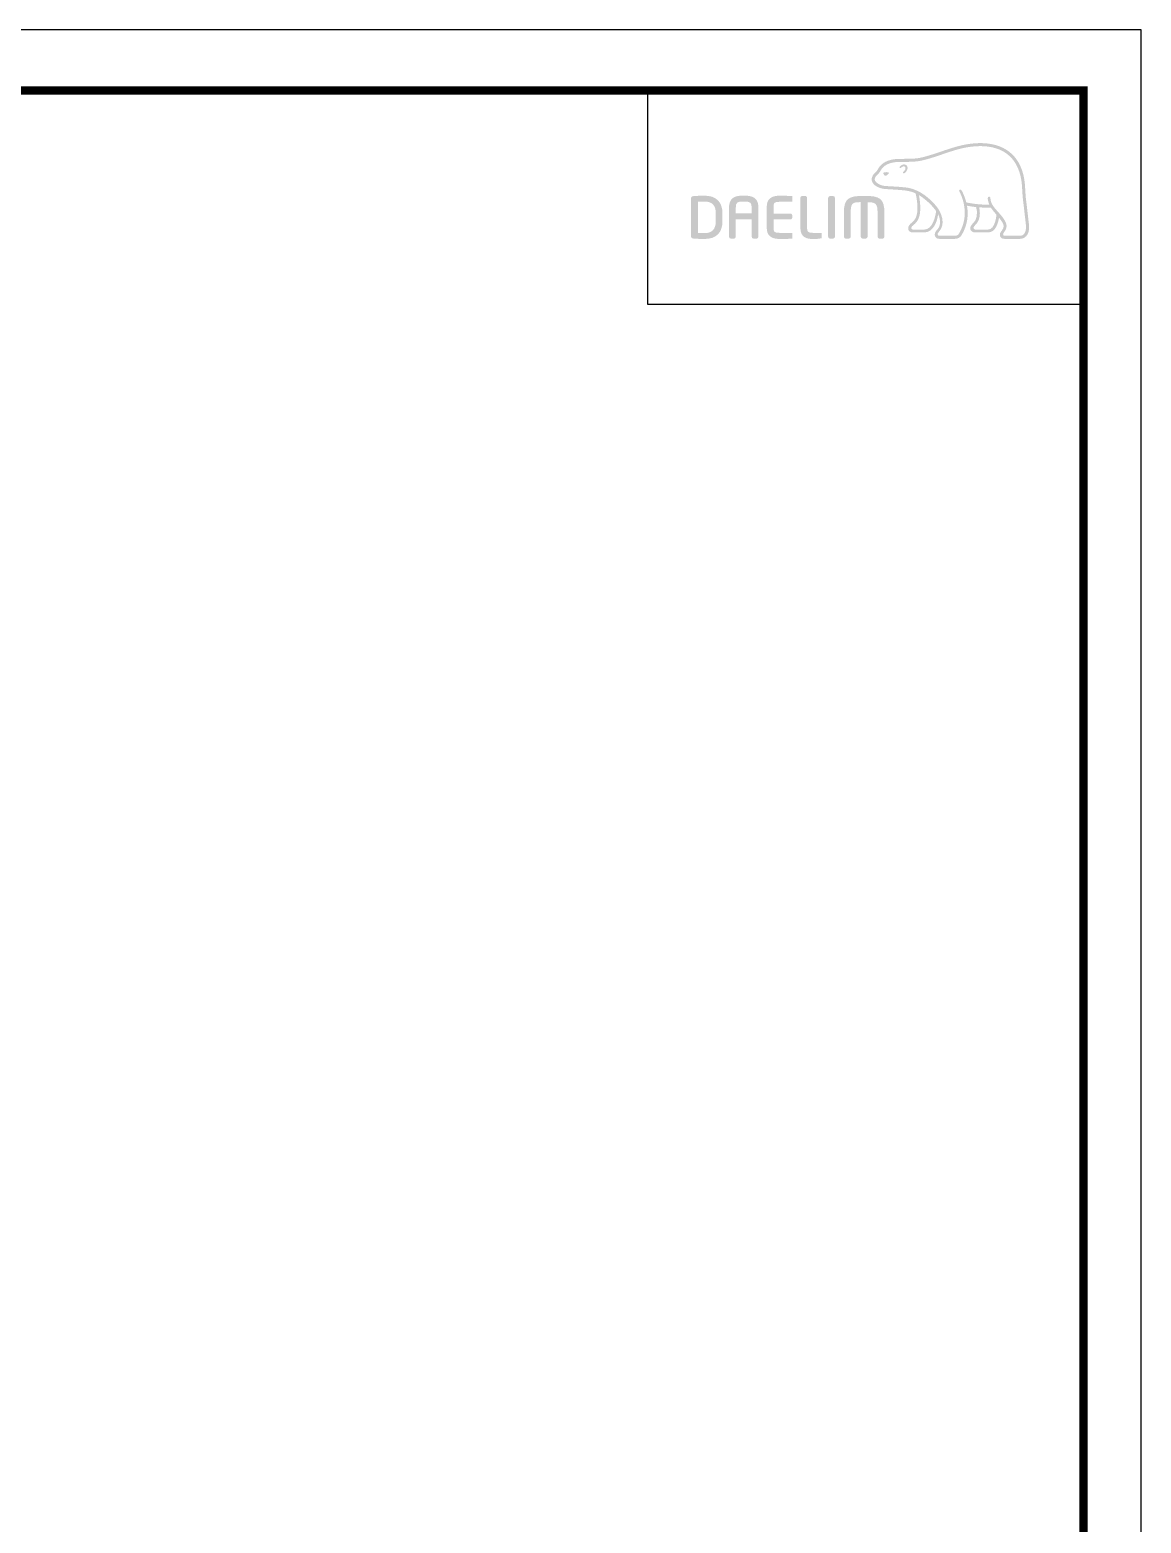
# Model space of a CAD drawing. Extents: x 1652 to 2441, y 0 to 579.
# Drawn here: x 2195 to 2441.5, y 247.6 to 578.8 of the extents above; entities that cross this region are included whole.
import ezdxf

# ---------------------------------------------------------------- set-up
doc = ezdxf.new("R2010")
doc.units = 0
doc.header["$LTSCALE"] = 10
doc.header["$MEASUREMENT"] = 0
doc.layers.get('0').update_dxf_attribs({"linetype": 'CONTINUOUS'})

msp = doc.modelspace()

# ---------------------------------------------------------------- hatches: boundary and pattern name
h = msp.add_hatch(color=5)
edge = h.paths.add_edge_path()
edge.add_spline(control_points=[(2413.3, 550.71), (2410.46, 553.89), (2406.06, 553.92), (2402.85, 553.39)], knot_values=[4, 4, 4, 4, 5, 5, 5, 5], degree=3, periodic=0)
edge.add_spline(control_points=[(2402.85, 553.39), (2400.9, 553.07), (2399.01, 552.42), (2397.19, 551.81)], knot_values=[5, 5, 5, 5, 6, 6, 6, 6], degree=3, periodic=0)
edge.add_spline(control_points=[(2397.19, 551.81), (2395.67, 551.29), (2394.09, 550.75), (2392.51, 550.4)], knot_values=[6, 6, 6, 6, 7, 7, 7, 7], degree=3, periodic=0)
edge.add_spline(control_points=[(2392.51, 550.4), (2391.42, 550.17), (2390.04, 550.17), (2388.83, 550.16)], knot_values=[7, 7, 7, 7, 8, 8, 8, 8], degree=3, periodic=0)
edge.add_spline(control_points=[(2388.83, 550.16), (2388.83, 550.16), (2387.67, 550.14), (2387.67, 550.14)], knot_values=[8.00001, 8.00001, 8.00001, 8.00001, 9, 9, 9, 9], degree=3, periodic=0)
edge.add_spline(control_points=[(2387.67, 550.14), (2385.39, 550.09), (2383.83, 549.3), (2383.05, 547.8)], knot_values=[9, 9, 9, 9, 10, 10, 10, 10], degree=3, periodic=0)
edge.add_spline(control_points=[(2383.05, 547.8), (2383.05, 547.8), (2383.01, 547.73), (2383.01, 547.73)], knot_values=[10.00001, 10.00001, 10.00001, 10.00001, 11, 11, 11, 11], degree=3, periodic=0)
edge.add_spline(control_points=[(2383.01, 547.73), (2382.88, 547.51), (2382.72, 547.32), (2382.52, 547.14)], knot_values=[11, 11, 11, 11, 12, 12, 12, 12], degree=3, periodic=0)
edge.add_spline(control_points=[(2382.52, 547.14), (2382.31, 546.93), (2382.09, 546.72), (2381.95, 546.45)], knot_values=[12, 12, 12, 12, 13, 13, 13, 13], degree=3, periodic=0)
edge.add_spline(control_points=[(2381.95, 546.45), (2381.65, 545.94), (2381.62, 545.42), (2381.87, 544.94)], knot_values=[13, 13, 13, 13, 14, 14, 14, 14], degree=3, periodic=0)
edge.add_spline(control_points=[(2381.87, 544.94), (2382.36, 544.03), (2383.74, 543.54), (2384.56, 543.48), (2384.56, 543.48), (2385.79, 543.4), (2385.79, 543.4)], knot_values=[14, 14, 14, 14, 15, 15, 15, 16, 16, 16, 16], degree=3, periodic=0)
edge.add_spline(control_points=[(2385.79, 543.4), (2387.09, 543.32), (2388.72, 543.23), (2389.68, 543.06)], knot_values=[16, 16, 16, 16, 17, 17, 17, 17], degree=3, periodic=0)
edge.add_spline(control_points=[(2389.68, 543.06), (2390.29, 542.95), (2390.88, 542.76), (2391.43, 542.51)], knot_values=[17, 17, 17, 17, 18, 18, 18, 18], degree=3, periodic=0)
edge.add_spline(control_points=[(2391.43, 542.51), (2391.46, 542.45), (2391.94, 540.67), (2391.84, 538.7)], knot_values=[18, 18, 18, 18, 19, 19, 19, 19], degree=3, periodic=0)
edge.add_spline(control_points=[(2391.84, 538.7), (2391.76, 536.91), (2390.96, 536.29), (2390.4, 535.83)], knot_values=[19, 19, 19, 19, 20, 20, 20, 20], degree=3, periodic=0)
edge.add_spline(control_points=[(2390.4, 535.83), (2390.4, 535.82), (2389.84, 535.4), (2389.81, 534.86)], knot_values=[20, 20, 20, 20, 21, 21, 21, 21], degree=3, periodic=0)
edge.add_spline(control_points=[(2389.81, 534.86), (2389.78, 534.58), (2389.86, 534.32), (2390.03, 534.14)], knot_values=[21, 21, 21, 21, 22, 22, 22, 22], degree=3, periodic=0)
edge.add_spline(control_points=[(2390.03, 534.14), (2390.22, 533.93), (2390.5, 533.84), (2390.87, 533.84), (2390.87, 533.84), (2393.34, 533.84), (2393.34, 533.84)], knot_values=[22, 22, 22, 22, 23, 23, 23, 24, 24, 24, 24], degree=3, periodic=0)
edge.add_spline(control_points=[(2393.34, 533.84), (2395.37, 533.84), (2396.23, 536.2), (2396.45, 537.86)], knot_values=[24, 24, 24, 24, 25, 25, 25, 25], degree=3, periodic=0)
edge.add_spline(control_points=[(2396.45, 537.86), (2397.05, 536.67), (2397.03, 535.33), (2396.27, 534.49)], knot_values=[25, 25, 25, 25, 26, 26, 26, 26], degree=3, periodic=0)
edge.add_spline(control_points=[(2396.27, 534.49), (2396.27, 534.49), (2395.61, 533.87), (2395.68, 533.29)], knot_values=[26.00001, 26.00001, 26.00001, 26.00001, 27, 27, 27, 27], degree=3, periodic=0)
edge.add_spline(control_points=[(2395.68, 533.29), (2395.75, 532.67), (2396.26, 532.42), (2396.68, 532.42), (2396.68, 532.42), (2400.2, 532.42), (2400.2, 532.42)], knot_values=[27, 27, 27, 27, 28, 28, 28, 29, 29, 29, 29], degree=3, periodic=0)
edge.add_spline(control_points=[(2400.2, 532.42), (2400.83, 532.42), (2401.32, 532.71), (2401.65, 533.24)], knot_values=[29, 29, 29, 29, 30, 30, 30, 30], degree=3, periodic=0)
edge.add_spline(control_points=[(2401.65, 533.24), (2403.09, 535.62), (2403.16, 537.95), (2402.85, 539.77)], knot_values=[30, 30, 30, 30, 31, 31, 31, 31], degree=3, periodic=0)
edge.add_spline(control_points=[(2402.85, 539.77), (2403.28, 539.69), (2404, 539.55), (2404.87, 539.46)], knot_values=[31, 31, 31, 31, 32, 32, 32, 32], degree=3, periodic=0)
edge.add_spline(control_points=[(2404.87, 539.46), (2404.93, 539.21), (2405.03, 538.66), (2405.03, 538.66)], knot_values=[32, 32, 32, 32, 33, 33, 33, 33], degree=3, periodic=0)
edge.add_spline(control_points=[(2405.03, 538.66), (2405.05, 538.44), (2405.05, 538.26), (2405.05, 538.08)], knot_values=[33, 33, 33, 33, 34, 34, 34, 34], degree=3, periodic=0)
edge.add_spline(control_points=[(2405.05, 538.08), (2405.05, 536.71), (2404.44, 536.12), (2404.1, 535.79)], knot_values=[34, 34, 34, 34, 35, 35, 35, 35], degree=3, periodic=0)
edge.add_spline(control_points=[(2404.1, 535.79), (2404.09, 535.78), (2403.63, 535.31), (2403.57, 534.92)], knot_values=[35, 35, 35, 35, 36, 36, 36, 36], degree=3, periodic=0)
edge.add_spline(control_points=[(2403.57, 534.92), (2403.57, 534.92), (2403.48, 534.51), (2403.83, 534.15)], knot_values=[36.00001, 36.00001, 36.00001, 36.00001, 37, 37, 37, 37], degree=3, periodic=0)
edge.add_spline(control_points=[(2403.83, 534.15), (2404.03, 533.94), (2404.34, 533.84), (2404.76, 533.84), (2404.76, 533.84), (2407.49, 533.84), (2407.49, 533.84)], knot_values=[37, 37, 37, 37, 38, 38, 38, 39, 39, 39, 39], degree=3, periodic=0)
edge.add_spline(control_points=[(2407.49, 533.84), (2409.24, 533.84), (2409.78, 536), (2409.95, 537.11)], knot_values=[39, 39, 39, 39, 40, 40, 40, 40], degree=3, periodic=0)
edge.add_spline(control_points=[(2409.95, 537.11), (2410.27, 536.71), (2410.62, 536.24), (2410.83, 535.79)], knot_values=[40, 40, 40, 40, 41, 41, 41, 41], degree=3, periodic=0)
edge.add_spline(control_points=[(2410.83, 535.79), (2410.98, 535.48), (2411, 535.14), (2410.89, 534.81)], knot_values=[41, 41, 41, 41, 42, 42, 42, 42], degree=3, periodic=0)
edge.add_spline(control_points=[(2410.89, 534.81), (2410.71, 534.23), (2409.98, 533.82), (2410.13, 533.12)], knot_values=[42, 42, 42, 42, 43, 43, 43, 43], degree=3, periodic=0)
edge.add_spline(control_points=[(2410.13, 533.12), (2410.26, 532.58), (2410.71, 532.42), (2411.17, 532.42), (2411.17, 532.42), (2414.68, 532.42), (2414.68, 532.42)], knot_values=[43, 43, 43, 43, 44, 44, 44, 45, 45, 45, 45], degree=3, periodic=0)
edge.add_spline(control_points=[(2414.68, 532.42), (2414.71, 532.42), (2415.42, 532.41), (2415.98, 533.01)], knot_values=[45, 45, 45, 45, 46, 46, 46, 46], degree=3, periodic=0)
edge.add_spline(control_points=[(2415.98, 533.01), (2416.51, 533.58), (2416.71, 534.43), (2416.59, 535.6)], knot_values=[46, 46, 46, 46, 47, 47, 47, 47], degree=3, periodic=0)
edge.add_spline(control_points=[(2416.59, 535.6), (2416.59, 535.6), (2416.06, 540.2), (2416.06, 540.2)], knot_values=[0, 0, 0, 0, 1, 1, 1, 1], degree=3, periodic=0)
edge.add_spline(control_points=[(2416.06, 540.2), (2415.86, 541.53), (2415.83, 542.25), (2415.8, 542.96), (2415.8, 542.96), (2415.67, 544.77), (2415.67, 544.77)], knot_values=[1, 1, 1, 1, 2, 2, 2, 3, 3, 3, 3], degree=3, periodic=0)
edge.add_spline(control_points=[(2415.67, 544.77), (2415.4, 547.25), (2414.6, 549.25), (2413.3, 550.71)], knot_values=[3, 3, 3, 3, 4, 4, 4, 4], degree=3, periodic=0)
edge = h.paths.add_edge_path(flags=16)
edge.add_spline(control_points=[(2392.66, 549.75), (2394.28, 550.1), (2395.87, 550.64), (2397.41, 551.17)], knot_values=[31, 31, 31, 31, 32, 32, 32, 32], degree=3, periodic=0)
edge.add_spline(control_points=[(2397.41, 551.17), (2399.2, 551.78), (2401.06, 552.42), (2402.96, 552.73)], knot_values=[32, 32, 32, 32, 33, 33, 33, 33], degree=3, periodic=0)
edge.add_spline(control_points=[(2402.96, 552.73), (2406, 553.23), (2410.17, 553.21), (2412.78, 550.27)], knot_values=[33, 33, 33, 33, 34, 34, 34, 34], degree=3, periodic=0)
edge.add_spline(control_points=[(2412.78, 550.27), (2413.99, 548.91), (2414.74, 547.03), (2415, 544.7), (2415, 544.7), (2415.12, 542.93), (2415.12, 542.93)], knot_values=[34, 34, 34, 34, 35, 35, 35, 36, 36, 36, 36], degree=3, periodic=0)
edge.add_spline(control_points=[(2415.12, 542.93), (2415.16, 542.21), (2415.2, 541.47), (2415.39, 540.11), (2415.39, 540.11), (2415.91, 535.53), (2415.91, 535.53)], knot_values=[36, 36, 36, 36, 37, 37, 37, 38, 38, 38, 38], degree=3, periodic=0)
edge.add_spline(control_points=[(2415.91, 535.53), (2416, 534.58), (2415.86, 533.9), (2415.49, 533.48)], knot_values=[38, 38, 38, 38, 39, 39, 39, 39], degree=3, periodic=0)
edge.add_spline(control_points=[(2415.49, 533.48), (2415.15, 533.1), (2414.71, 533.09), (2414.68, 533.09), (2414.68, 533.09), (2411.23, 533.09), (2411.23, 533.09)], knot_values=[0, 0, 0, 0, 1, 1, 1, 2, 2, 2, 2], degree=3, periodic=0)
edge.add_spline(control_points=[(2411.23, 533.09), (2411.02, 533.09), (2410.86, 533.18), (2410.86, 533.43)], knot_values=[2, 2, 2, 2, 3, 3, 3, 3], degree=3, periodic=0)
edge.add_spline(control_points=[(2410.86, 533.43), (2410.86, 533.79), (2411.32, 534.09), (2411.49, 534.55)], knot_values=[3, 3, 3, 3, 4, 4, 4, 4], degree=3, periodic=0)
edge.add_spline(control_points=[(2411.49, 534.55), (2411.69, 535.05), (2411.66, 535.59), (2411.44, 536.08)], knot_values=[4, 4, 4, 4, 5, 5, 5, 5], degree=3, periodic=0)
edge.add_spline(control_points=[(2411.44, 536.08), (2411.03, 536.94), (2410.42, 537.63), (2409.83, 538.29)], knot_values=[5, 5, 5, 5, 6, 6, 6, 6], degree=3, periodic=0)
edge.add_spline(control_points=[(2409.83, 538.29), (2408.99, 539.23), (2408.09, 540.13), (2408.04, 541.43)], knot_values=[6, 6, 6, 6, 7, 7, 7, 7], degree=3, periodic=0)
edge.add_spline(control_points=[(2408.04, 541.43), (2408.02, 541.61), (2407.94, 541.79), (2407.75, 541.79)], knot_values=[7, 7, 7, 7, 8, 8, 8, 8], degree=3, periodic=0)
edge.add_spline(control_points=[(2407.75, 541.79), (2407.57, 541.78), (2407.44, 541.61), (2407.45, 541.37)], knot_values=[8, 8, 8, 8, 9, 9, 9, 9], degree=3, periodic=0)
edge.add_spline(control_points=[(2407.45, 541.37), (2407.49, 540.88), (2407.62, 540.43), (2407.79, 540.02)], knot_values=[9, 9, 9, 9, 10, 10, 10, 10], degree=3, periodic=0)
edge.add_spline(control_points=[(2407.79, 540.02), (2405.52, 539.92), (2403.24, 540.38), (2402.69, 540.49)], knot_values=[10, 10, 10, 10, 11, 11, 11, 11], degree=3, periodic=0)
edge.add_spline(control_points=[(2402.69, 540.49), (2402.29, 542.12), (2401.63, 543.17), (2401.63, 543.19)], knot_values=[11, 11, 11, 11, 12, 12, 12, 12], degree=3, periodic=0)
edge.add_spline(control_points=[(2401.63, 543.19), (2401.52, 543.36), (2401.35, 543.41), (2401.22, 543.33)], knot_values=[12, 12, 12, 12, 13, 13, 13, 13], degree=3, periodic=0)
edge.add_spline(control_points=[(2401.22, 543.33), (2401.09, 543.25), (2401.06, 543.06), (2401.16, 542.9)], knot_values=[13, 13, 13, 13, 14, 14, 14, 14], degree=3, periodic=0)
edge.add_spline(control_points=[(2401.16, 542.9), (2401.19, 542.85), (2403.89, 538.26), (2401.07, 533.58)], knot_values=[14, 14, 14, 14, 15, 15, 15, 15], degree=3, periodic=0)
edge.add_spline(control_points=[(2401.07, 533.58), (2400.87, 533.25), (2400.59, 533.09), (2400.2, 533.09), (2400.2, 533.09), (2396.69, 533.09), (2396.69, 533.09)], knot_values=[15, 15, 15, 15, 16, 16, 16, 17, 17, 17, 17], degree=3, periodic=0)
edge.add_spline(control_points=[(2396.69, 533.09), (2396.55, 533.09), (2396.33, 533.2), (2396.33, 533.43)], knot_values=[17, 17, 17, 17, 18, 18, 18, 18], degree=3, periodic=0)
edge.add_spline(control_points=[(2396.33, 533.43), (2396.33, 533.68), (2396.67, 534.04), (2396.67, 534.04)], knot_values=[18, 18, 18, 18, 19, 19, 19, 19], degree=3, periodic=0)
edge.add_spline(control_points=[(2396.67, 534.04), (2398.08, 535.62), (2397.37, 538.07), (2396.01, 539.7)], knot_values=[19, 19, 19, 19, 20, 20, 20, 20], degree=3, periodic=0)
edge.add_spline(control_points=[(2396.01, 539.7), (2394.69, 541.27), (2392.54, 543.24), (2389.8, 543.73)], knot_values=[20, 20, 20, 20, 21, 21, 21, 21], degree=3, periodic=0)
edge.add_spline(control_points=[(2389.8, 543.73), (2388.8, 543.9), (2387.15, 544), (2385.82, 544.07), (2385.82, 544.07), (2384.61, 544.14), (2384.61, 544.14)], knot_values=[21, 21, 21, 21, 22, 22, 22, 23, 23, 23, 23], degree=3, periodic=0)
edge.add_spline(control_points=[(2384.61, 544.14), (2383.94, 544.2), (2382.83, 544.61), (2382.47, 545.26)], knot_values=[23, 23, 23, 23, 24, 24, 24, 24], degree=3, periodic=0)
edge.add_spline(control_points=[(2382.47, 545.26), (2382.33, 545.53), (2382.34, 545.81), (2382.54, 546.11)], knot_values=[24, 24, 24, 24, 25, 25, 25, 25], degree=3, periodic=0)
edge.add_spline(control_points=[(2382.54, 546.11), (2382.65, 546.31), (2382.83, 546.49), (2383, 546.66)], knot_values=[25, 25, 25, 25, 26, 26, 26, 26], degree=3, periodic=0)
edge.add_spline(control_points=[(2383, 546.66), (2383.21, 546.88), (2383.43, 547.1), (2383.6, 547.4)], knot_values=[26, 26, 26, 26, 27, 27, 27, 27], degree=3, periodic=0)
edge.add_spline(control_points=[(2383.6, 547.4), (2383.6, 547.4), (2383.65, 547.49), (2383.65, 547.49)], knot_values=[27.00001, 27.00001, 27.00001, 27.00001, 28, 28, 28, 28], degree=3, periodic=0)
edge.add_spline(control_points=[(2383.65, 547.49), (2384.32, 548.76), (2385.66, 549.42), (2387.69, 549.47)], knot_values=[28, 28, 28, 28, 29, 29, 29, 29], degree=3, periodic=0)
edge.add_spline(control_points=[(2387.69, 549.47), (2387.69, 549.47), (2388.83, 549.48), (2388.83, 549.48)], knot_values=[29.00001, 29.00001, 29.00001, 29.00001, 30, 30, 30, 30], degree=3, periodic=0)
edge.add_spline(control_points=[(2388.83, 549.48), (2390.07, 549.49), (2391.49, 549.5), (2392.66, 549.75)], knot_values=[30, 30, 30, 30, 31, 31, 31, 31], degree=3, periodic=0)
edge = h.paths.add_edge_path(flags=0)
edge.add_spline(control_points=[(2389.32, 548.8), (2389.55, 548.62), (2389.7, 548.36), (2389.66, 548.05)], knot_values=[8, 8, 8, 8, 9, 9, 9, 9], degree=3, periodic=0)
edge.add_spline(control_points=[(2389.66, 548.05), (2389.62, 547.6), (2389.23, 547.11), (2388.93, 546.96)], knot_values=[7, 7, 7, 7, 8, 8, 8, 8], degree=3, periodic=0)
edge.add_spline(control_points=[(2388.93, 546.96), (2388.83, 546.92), (2388.7, 546.95), (2388.66, 547.05)], knot_values=[6, 6, 6, 6, 7, 7, 7, 7], degree=3, periodic=0)
edge.add_spline(control_points=[(2388.66, 547.05), (2388.6, 547.15), (2388.67, 547.27), (2388.77, 547.33)], knot_values=[5, 5, 5, 5, 6, 6, 6, 6], degree=3, periodic=0)
edge.add_spline(control_points=[(2388.77, 547.33), (2388.93, 547.43), (2389.18, 547.76), (2389.21, 548.04)], knot_values=[4, 4, 4, 4, 5, 5, 5, 5], degree=3, periodic=0)
edge.add_spline(control_points=[(2389.21, 548.04), (2389.23, 548.21), (2389.18, 548.35), (2389.04, 548.44)], knot_values=[3, 3, 3, 3, 4, 4, 4, 4], degree=3, periodic=0)
edge.add_spline(control_points=[(2389.04, 548.44), (2388.68, 548.7), (2388.26, 548.2), (2388.21, 548.16)], knot_values=[2, 2, 2, 2, 3, 3, 3, 3], degree=3, periodic=0)
edge.add_spline(control_points=[(2388.21, 548.16), (2388.14, 548.07), (2388, 548.05), (2387.93, 548.12)], knot_values=[1, 1, 1, 1, 2, 2, 2, 2], degree=3, periodic=0)
edge.add_spline(control_points=[(2387.93, 548.12), (2387.84, 548.2), (2387.85, 548.33), (2387.93, 548.42)], knot_values=[0, 0, 0, 0, 1, 1, 1, 1], degree=3, periodic=0)
edge.add_spline(control_points=[(2387.93, 548.42), (2388.15, 548.67), (2388.77, 549.18), (2389.32, 548.8)], knot_values=[9, 9, 9, 9, 10, 10, 10, 10], degree=3, periodic=0)
edge = h.paths.add_edge_path(flags=16)
edge.add_spline(control_points=[(2392.47, 538.67), (2392.54, 540.09), (2392.33, 541.4), (2392.18, 542.12), (2392.18, 542.12), (2394.38, 540.85), (2396, 538.59)], knot_values=[5, 5, 5, 5, 6, 6, 6, 7, 7, 7, 7], degree=3, periodic=0)
edge.add_spline(control_points=[(2396, 538.59), (2395.87, 537.63), (2395.34, 534.47), (2393.34, 534.47), (2393.34, 534.47), (2390.87, 534.47), (2390.87, 534.47)], knot_values=[0, 0, 0, 0, 1, 1, 1, 2, 2, 2, 2], degree=3, periodic=0)
edge.add_spline(control_points=[(2390.87, 534.47), (2390.68, 534.47), (2390.47, 534.62), (2390.47, 534.86)], knot_values=[2, 2, 2, 2, 3, 3, 3, 3], degree=3, periodic=0)
edge.add_spline(control_points=[(2390.47, 534.86), (2390.47, 535.09), (2390.78, 535.33), (2390.81, 535.34)], knot_values=[3, 3, 3, 3, 4, 4, 4, 4], degree=3, periodic=0)
edge.add_spline(control_points=[(2390.81, 535.34), (2391.43, 535.84), (2392.37, 536.6), (2392.47, 538.67)], knot_values=[4, 4, 4, 4, 5, 5, 5, 5], degree=3, periodic=0)
edge = h.paths.add_edge_path(flags=0)
edge.add_spline(control_points=[(2385.53, 547.1), (2385.53, 547.1), (2385.61, 547.07), (2385.49, 546.93)], knot_values=[1.00001, 1.00001, 1.00001, 1.00001, 2, 2, 2, 2], degree=3, periodic=0)
edge.add_spline(control_points=[(2385.49, 546.93), (2385.19, 546.51), (2384.89, 546.42), (2384.89, 546.42)], knot_values=[2, 2, 2, 2, 2.99999, 2.99999, 2.99999, 2.99999], degree=3, periodic=0)
edge.add_spline(control_points=[(2384.89, 546.42), (2384.89, 546.42), (2384.67, 546.34), (2384.54, 546.49)], knot_values=[3.00001, 3.00001, 3.00001, 3.00001, 4, 4, 4, 4], degree=3, periodic=0)
edge.add_spline(control_points=[(2384.54, 546.49), (2384.29, 546.79), (2384.27, 546.96), (2384.27, 546.96), (2384.27, 546.96), (2384.25, 547.09), (2384.38, 547.11)], knot_values=[4, 4, 4, 4, 5, 5, 5, 6, 6, 6, 6], degree=3, periodic=0)
edge.add_spline(control_points=[(2385.53, 547.1), (2384.89, 547.35), (2384.38, 547.11), (2384.38, 547.11)], knot_values=[0.00001, 0.00001, 0.00001, 0.00001, 1, 1, 1, 1], degree=3, periodic=0)
edge = h.paths.add_edge_path(flags=16)
edge.add_spline(control_points=[(2405.55, 539.41), (2406.33, 539.35), (2407.29, 539.31), (2408.13, 539.36)], knot_values=[6, 6, 6, 6, 7, 7, 7, 7], degree=3, periodic=0)
edge.add_spline(control_points=[(2408.13, 539.36), (2408.44, 538.87), (2408.97, 538.24), (2409.38, 537.77)], knot_values=[7, 7, 7, 7, 8, 8, 8, 8], degree=3, periodic=0)
edge.add_spline(control_points=[(2409.38, 537.77), (2409.37, 537.73), (2409.16, 534.47), (2407.49, 534.47)], knot_values=[9, 9, 9, 9, 10, 10, 10, 10], degree=3, periodic=0)
edge.add_spline(control_points=[(2407.49, 534.47), (2407.49, 534.47), (2404.68, 534.47), (2404.68, 534.47)], knot_values=[0, 0, 0, 0, 1, 1, 1, 1], degree=3, periodic=0)
edge.add_spline(control_points=[(2404.68, 534.47), (2404.46, 534.47), (2404.29, 534.64), (2404.29, 534.86)], knot_values=[1, 1, 1, 1, 2, 2, 2, 2], degree=3, periodic=0)
edge.add_spline(control_points=[(2404.29, 534.86), (2404.29, 535.07), (2404.53, 535.32), (2404.54, 535.33)], knot_values=[2, 2, 2, 2, 3, 3, 3, 3], degree=3, periodic=0)
edge.add_spline(control_points=[(2404.54, 535.33), (2405.12, 535.89), (2405.7, 536.65), (2405.7, 538.07)], knot_values=[3, 3, 3, 3, 4, 4, 4, 4], degree=3, periodic=0)
edge.add_spline(control_points=[(2405.7, 538.07), (2405.7, 538.27), (2405.69, 538.49), (2405.66, 538.72)], knot_values=[4, 4, 4, 4, 5, 5, 5, 5], degree=3, periodic=0)
edge.add_spline(control_points=[(2405.66, 538.72), (2405.66, 538.72), (2405.59, 539.13), (2405.55, 539.41)], knot_values=[5.00001, 5.00001, 5.00001, 5.00001, 6, 6, 6, 6], degree=3, periodic=0)
h = msp.add_hatch(color=5)
edge = h.paths.add_edge_path()
edge.add_spline(control_points=[(2348.61, 538.02), (2348.61, 540.61), (2347.23, 541.99), (2344.61, 541.99)], knot_values=[7, 7, 7, 7, 8, 8, 8, 8], degree=3, periodic=0)
edge.add_spline(control_points=[(2344.61, 541.99), (2343.66, 541.99), (2342.44, 541.93), (2342.05, 541.87)], knot_values=[0, 0, 0, 0, 1, 1, 1, 1], degree=3, periodic=0)
edge.add_spline(control_points=[(2342.05, 541.87), (2341.8, 541.82), (2341.64, 541.64), (2341.64, 541.39), (2341.64, 541.39), (2341.64, 532.99), (2341.64, 532.99)], knot_values=[1, 1, 1, 1, 2, 2, 2, 3, 3, 3, 3], degree=3, periodic=0)
edge.add_spline(control_points=[(2341.64, 532.99), (2341.64, 532.73), (2341.8, 532.56), (2342.06, 532.5)], knot_values=[3, 3, 3, 3, 4, 4, 4, 4], degree=3, periodic=0)
edge.add_spline(control_points=[(2342.06, 532.5), (2342.44, 532.45), (2343.65, 532.39), (2344.61, 532.39)], knot_values=[4, 4, 4, 4, 5, 5, 5, 5], degree=3, periodic=0)
edge.add_spline(control_points=[(2344.61, 532.39), (2347.23, 532.39), (2348.61, 533.76), (2348.61, 536.36), (2348.61, 536.36), (2348.61, 538.02), (2348.61, 538.02)], knot_values=[5, 5, 5, 5, 6, 6, 6, 7, 7, 7, 7], degree=3, periodic=0)
edge = h.paths.add_edge_path(flags=16)
edge.add_spline(control_points=[(2344.61, 540.69), (2346.35, 540.69), (2347.13, 539.86), (2347.13, 538.02), (2347.13, 538.02), (2347.13, 537.61), (2347.13, 537.19)], knot_values=[4, 4, 4, 4, 5, 5, 5, 5.5, 5.5, 5.5, 5.5], degree=3, periodic=0)
edge.add_spline(control_points=[(2347.13, 537.19), (2347.13, 536.78), (2347.13, 536.36), (2347.13, 536.36)], knot_values=[5.5, 5.5, 5.5, 5.5, 6, 6, 6, 6], degree=3, periodic=0)
edge.add_spline(control_points=[(2347.13, 536.36), (2347.13, 534.56), (2346.3, 533.68), (2344.61, 533.68)], knot_values=[0, 0, 0, 0, 1, 1, 1, 1], degree=3, periodic=0)
edge.add_spline(control_points=[(2344.61, 533.68), (2344.61, 533.68), (2343.45, 533.7), (2343.15, 533.71), (2343.15, 533.71), (2343.15, 540.62), (2343.15, 540.62)], knot_values=[1.00001, 1.00001, 1.00001, 1.00001, 2, 2, 2, 3, 3, 3, 3], degree=3, periodic=0)
edge.add_spline(control_points=[(2343.15, 540.62), (2343.76, 540.69), (2344.61, 540.69), (2344.61, 540.69)], knot_values=[3, 3, 3, 3, 4, 4, 4, 4], degree=3, periodic=0)
h = msp.add_hatch(color=5)
edge = h.paths.add_edge_path()
edge.add_spline(control_points=[(2356.59, 539.28), (2356.59, 541.16), (2355.69, 541.99), (2353.68, 541.99)], knot_values=[13, 13, 13, 13, 14, 14, 14, 14], degree=3, periodic=0)
edge.add_spline(control_points=[(2353.68, 541.99), (2353.68, 541.99), (2352.95, 541.99), (2352.95, 541.99)], knot_values=[0.00001, 0.00001, 0.00001, 0.00001, 1, 1, 1, 1], degree=3, periodic=0)
edge.add_spline(control_points=[(2352.95, 541.99), (2350.94, 541.99), (2350.06, 541.16), (2350.06, 539.28), (2350.06, 539.28), (2350.06, 532.88), (2350.06, 532.88)], knot_values=[1, 1, 1, 1, 2, 2, 2, 3, 3, 3, 3], degree=3, periodic=0)
edge.add_spline(control_points=[(2350.06, 532.88), (2350.06, 532.66), (2350.23, 532.47), (2350.46, 532.47)], knot_values=[3, 3, 3, 3, 4, 4, 4, 4], degree=3, periodic=0)
edge.add_spline(control_points=[(2350.46, 532.47), (2350.46, 532.47), (2351.16, 532.47), (2351.16, 532.47)], knot_values=[4.00001, 4.00001, 4.00001, 4.00001, 5, 5, 5, 5], degree=3, periodic=0)
edge.add_spline(control_points=[(2351.16, 532.47), (2351.39, 532.47), (2351.56, 532.69), (2351.56, 532.88), (2351.56, 532.88), (2351.56, 533.8), (2351.56, 534.74)], knot_values=[5, 5, 5, 5, 6, 6, 6, 6.5, 6.5, 6.5, 6.5], degree=3, periodic=0)
edge.add_spline(control_points=[(2351.56, 534.74), (2351.56, 535.68), (2351.56, 536.64), (2351.56, 536.72), (2351.56, 536.72), (2355.09, 536.72), (2355.09, 536.72)], knot_values=[6.5, 6.5, 6.5, 6.5, 7, 7, 7, 8, 8, 8, 8], degree=3, periodic=0)
edge.add_spline(control_points=[(2355.09, 536.72), (2355.09, 536.57), (2355.09, 532.88), (2355.09, 532.88)], knot_values=[8, 8, 8, 8, 9, 9, 9, 9], degree=3, periodic=0)
edge.add_spline(control_points=[(2355.09, 532.88), (2355.09, 532.65), (2355.27, 532.47), (2355.48, 532.47)], knot_values=[9, 9, 9, 9, 10, 10, 10, 10], degree=3, periodic=0)
edge.add_spline(control_points=[(2355.48, 532.47), (2355.48, 532.47), (2356.19, 532.47), (2356.19, 532.47)], knot_values=[10.00001, 10.00001, 10.00001, 10.00001, 11, 11, 11, 11], degree=3, periodic=0)
edge.add_spline(control_points=[(2356.19, 532.47), (2356.42, 532.47), (2356.59, 532.7), (2356.59, 532.88), (2356.59, 532.88), (2356.59, 539.28), (2356.59, 539.28)], knot_values=[11, 11, 11, 11, 12, 12, 12, 13, 13, 13, 13], degree=3, periodic=0)
edge = h.paths.add_edge_path(flags=16)
edge.add_spline(control_points=[(2351.56, 539.28), (2351.56, 540.47), (2351.89, 540.67), (2352.95, 540.67)], knot_values=[2, 2, 2, 2, 3, 3, 3, 3], degree=3, periodic=0)
edge.add_spline(control_points=[(2352.95, 540.67), (2352.95, 540.67), (2353.68, 540.67), (2353.68, 540.67)], knot_values=[3.00001, 3.00001, 3.00001, 3.00001, 4, 4, 4, 4], degree=3, periodic=0)
edge.add_spline(control_points=[(2353.68, 540.67), (2354.74, 540.67), (2355.09, 540.47), (2355.09, 539.28)], knot_values=[4, 4, 4, 4, 5, 5, 5, 5], degree=3, periodic=0)
edge.add_spline(control_points=[(2355.09, 539.28), (2355.09, 539.28), (2355.09, 538.15), (2355.09, 538.04)], knot_values=[5.00001, 5.00001, 5.00001, 5.00001, 6, 6, 6, 6], degree=3, periodic=0)
edge.add_spline(control_points=[(2355.09, 538.04), (2355.09, 538.04), (2351.56, 538.04), (2351.56, 538.04)], knot_values=[0, 0, 0, 0, 1, 1, 1, 1], degree=3, periodic=0)
edge.add_spline(control_points=[(2351.56, 538.04), (2351.56, 538.15), (2351.56, 539.28), (2351.56, 539.28)], knot_values=[1, 1, 1, 1, 2, 2, 2, 2], degree=3, periodic=0)
h = msp.add_hatch(color=5)
edge = h.paths.add_edge_path()
edge.add_spline(control_points=[(2359.94, 538.02), (2359.94, 538.14), (2359.94, 539.54), (2359.94, 539.54)], knot_values=[14, 14, 14, 14, 15, 15, 15, 15], degree=3, periodic=0)
edge.add_spline(control_points=[(2359.94, 539.54), (2359.94, 540.25), (2359.94, 540.64), (2361.33, 540.64), (2361.33, 540.64), (2362.02, 540.64), (2362.71, 540.64)], knot_values=[15, 15, 15, 15, 16, 16, 16, 16.5, 16.5, 16.5, 16.5], degree=3, periodic=0)
edge.add_spline(control_points=[(2362.71, 540.64), (2363.4, 540.64), (2364.09, 540.64), (2364.09, 540.64), (2364.09, 540.64), (2364.09, 540.95), (2364.09, 541.26)], knot_values=[16.5, 16.5, 16.5, 16.5, 17, 17, 17, 17.5, 17.5, 17.5, 17.5], degree=3, periodic=0)
edge.add_spline(control_points=[(2364.09, 541.26), (2364.09, 541.58), (2364.09, 541.89), (2364.09, 541.89)], knot_values=[17.5, 17.5, 17.5, 17.5, 18, 18, 18, 18], degree=3, periodic=0)
edge.add_spline(control_points=[(2364.09, 541.89), (2364.09, 541.89), (2363.81, 541.91), (2363.81, 541.91)], knot_values=[18.00001, 18.00001, 18.00001, 18.00001, 19, 19, 19, 19], degree=3, periodic=0)
edge.add_spline(control_points=[(2363.81, 541.91), (2363.25, 541.96), (2362.01, 541.99), (2361.32, 541.99)], knot_values=[19, 19, 19, 19, 20, 20, 20, 20], degree=3, periodic=0)
edge.add_spline(control_points=[(2361.32, 541.99), (2359.37, 541.99), (2358.43, 541.19), (2358.43, 539.54)], knot_values=[20, 20, 20, 20, 21, 21, 21, 21], degree=3, periodic=0)
edge.add_spline(control_points=[(2358.43, 539.54), (2358.43, 539.54), (2358.43, 534.83), (2358.43, 534.83)], knot_values=[0, 0, 0, 0, 1, 1, 1, 1], degree=3, periodic=0)
edge.add_spline(control_points=[(2358.43, 534.83), (2358.43, 533.19), (2359.37, 532.39), (2361.32, 532.39)], knot_values=[1, 1, 1, 1, 2, 2, 2, 2], degree=3, periodic=0)
edge.add_spline(control_points=[(2361.32, 532.39), (2362.18, 532.39), (2363.34, 532.41), (2363.81, 532.45)], knot_values=[2, 2, 2, 2, 3, 3, 3, 3], degree=3, periodic=0)
edge.add_spline(control_points=[(2363.81, 532.45), (2363.81, 532.45), (2364.02, 532.47), (2364.02, 532.47)], knot_values=[3.00001, 3.00001, 3.00001, 3.00001, 3.99999, 3.99999, 3.99999, 3.99999], degree=3, periodic=0)
edge.add_spline(control_points=[(2364.02, 532.47), (2364.02, 532.47), (2364.02, 532.47), (2364.02, 532.47), (2364.02, 532.47), (2364.09, 532.47), (2364.09, 532.47)], knot_values=[3.99999, 3.99999, 3.99999, 3.99999, 4, 4, 4, 4.99999, 4.99999, 4.99999, 4.99999], degree=3, periodic=0)
edge.add_spline(control_points=[(2364.09, 532.47), (2364.09, 532.47), (2364.09, 532.47), (2364.09, 532.47), (2364.09, 532.47), (2364.09, 532.79), (2364.09, 533.11)], knot_values=[4.99999, 4.99999, 4.99999, 4.99999, 5.25, 5.25, 5.25, 5.5, 5.5, 5.5, 5.5], degree=3, periodic=0)
edge.add_spline(control_points=[(2364.09, 533.11), (2364.09, 533.42), (2364.09, 533.74), (2364.09, 533.74), (2364.09, 533.74), (2361.33, 533.74), (2361.33, 533.74)], knot_values=[5.5, 5.5, 5.5, 5.5, 6, 6, 6, 7, 7, 7, 7], degree=3, periodic=0)
edge.add_spline(control_points=[(2361.33, 533.74), (2359.94, 533.74), (2359.94, 534.13), (2359.94, 534.83), (2359.94, 534.83), (2359.94, 536.58), (2359.94, 536.72)], knot_values=[7, 7, 7, 7, 8, 8, 8, 9, 9, 9, 9], degree=3, periodic=0)
edge.add_spline(control_points=[(2359.94, 536.72), (2360.08, 536.72), (2363.67, 536.72), (2363.67, 536.72)], knot_values=[9, 9, 9, 9, 10, 10, 10, 10], degree=3, periodic=0)
edge.add_spline(control_points=[(2363.67, 536.72), (2363.89, 536.72), (2364.09, 536.9), (2364.09, 537.13)], knot_values=[10, 10, 10, 10, 11, 11, 11, 11], degree=3, periodic=0)
edge.add_spline(control_points=[(2364.09, 537.13), (2364.09, 537.13), (2364.09, 537.59), (2364.09, 537.59)], knot_values=[11.00001, 11.00001, 11.00001, 11.00001, 12, 12, 12, 12], degree=3, periodic=0)
edge.add_spline(control_points=[(2364.09, 537.59), (2364.09, 537.83), (2363.89, 538.02), (2363.67, 538.02), (2363.67, 538.02), (2360.08, 538.02), (2359.94, 538.02)], knot_values=[12, 12, 12, 12, 13, 13, 13, 14, 14, 14, 14], degree=3, periodic=0)
h = msp.add_hatch(color=5)
edge = h.paths.add_edge_path()
edge.add_spline(control_points=[(2368.68, 533.74), (2367.39, 533.74), (2367.39, 534.23), (2367.39, 534.7), (2367.39, 534.7), (2367.39, 541.48), (2367.39, 541.48)], knot_values=[9, 9, 9, 9, 10, 10, 10, 11, 11, 11, 11], degree=3, periodic=0)
edge.add_spline(control_points=[(2367.39, 541.48), (2367.39, 541.71), (2367.2, 541.91), (2366.97, 541.91)], knot_values=[11, 11, 11, 11, 12, 12, 12, 12], degree=3, periodic=0)
edge.add_spline(control_points=[(2366.97, 541.91), (2366.97, 541.91), (2366.32, 541.91), (2366.32, 541.91)], knot_values=[12.00001, 12.00001, 12.00001, 12.00001, 12.99999, 12.99999, 12.99999, 12.99999], degree=3, periodic=0)
edge.add_spline(control_points=[(2366.32, 541.91), (2366.09, 541.91), (2365.89, 541.71), (2365.89, 541.48), (2365.89, 541.48), (2365.89, 534.83), (2365.89, 534.83)], knot_values=[0, 0, 0, 0, 1, 1, 1, 2, 2, 2, 2], degree=3, periodic=0)
edge.add_spline(control_points=[(2365.89, 534.83), (2365.89, 532.66), (2367.38, 532.39), (2368.67, 532.39)], knot_values=[2, 2, 2, 2, 3, 3, 3, 3], degree=3, periodic=0)
edge.add_spline(control_points=[(2368.67, 532.39), (2369.61, 532.39), (2369.84, 532.43), (2370.13, 532.47)], knot_values=[3, 3, 3, 3, 4, 4, 4, 4], degree=3, periodic=0)
edge.add_spline(control_points=[(2370.13, 532.47), (2370.13, 532.47), (2370.3, 532.5), (2370.3, 532.5)], knot_values=[4.00001, 4.00001, 4.00001, 4.00001, 4.99999, 4.99999, 4.99999, 4.99999], degree=3, periodic=0)
edge.add_spline(control_points=[(2370.3, 532.5), (2370.3, 532.5), (2370.3, 532.5), (2370.3, 532.5), (2370.3, 532.5), (2370.51, 532.53), (2370.51, 532.53)], knot_values=[4.99999, 4.99999, 4.99999, 4.99999, 5.499995, 5.499995, 5.499995, 5.99999, 5.99999, 5.99999, 5.99999], degree=3, periodic=0)
edge.add_spline(control_points=[(2370.51, 532.53), (2370.51, 532.53), (2370.51, 532.53), (2370.51, 532.53), (2370.51, 532.53), (2370.58, 532.54), (2370.58, 532.54)], knot_values=[5.99999, 5.99999, 5.99999, 5.99999, 6.499995, 6.499995, 6.499995, 6.99999, 6.99999, 6.99999, 6.99999], degree=3, periodic=0)
edge.add_spline(control_points=[(2370.58, 532.54), (2370.58, 532.54), (2370.58, 532.54), (2370.58, 532.54), (2370.58, 532.54), (2370.58, 532.84), (2370.58, 533.14)], knot_values=[6.99999, 6.99999, 6.99999, 6.99999, 7.25, 7.25, 7.25, 7.5, 7.5, 7.5, 7.5], degree=3, periodic=0)
edge.add_spline(control_points=[(2370.58, 533.14), (2370.58, 533.44), (2370.58, 533.74), (2370.58, 533.74), (2370.58, 533.74), (2368.68, 533.74), (2368.68, 533.74)], knot_values=[7.5, 7.5, 7.5, 7.5, 8, 8, 8, 9, 9, 9, 9], degree=3, periodic=0)
h = msp.add_hatch(color=5)
edge = h.paths.add_edge_path()
edge.add_spline(control_points=[(2373.16, 532.47), (2373.4, 532.47), (2373.56, 532.69), (2373.56, 532.88), (2373.56, 532.88), (2373.56, 541.5), (2373.56, 541.5)], knot_values=[4, 4, 4, 4, 5, 5, 5, 6, 6, 6, 6], degree=3, periodic=0)
edge.add_spline(control_points=[(2373.56, 541.5), (2373.56, 541.72), (2373.38, 541.91), (2373.16, 541.91)], knot_values=[6, 6, 6, 6, 7, 7, 7, 7], degree=3, periodic=0)
edge.add_spline(control_points=[(2373.16, 541.91), (2373.16, 541.91), (2372.46, 541.91), (2372.46, 541.91)], knot_values=[7.00001, 7.00001, 7.00001, 7.00001, 7.99999, 7.99999, 7.99999, 7.99999], degree=3, periodic=0)
edge.add_spline(control_points=[(2372.46, 541.91), (2372.21, 541.91), (2372.05, 541.7), (2372.05, 541.5), (2372.05, 541.5), (2372.05, 532.88), (2372.05, 532.88)], knot_values=[0, 0, 0, 0, 1, 1, 1, 2, 2, 2, 2], degree=3, periodic=0)
edge.add_spline(control_points=[(2372.05, 532.88), (2372.05, 532.65), (2372.24, 532.47), (2372.46, 532.47)], knot_values=[2, 2, 2, 2, 3, 3, 3, 3], degree=3, periodic=0)
edge.add_spline(control_points=[(2372.46, 532.47), (2372.46, 532.47), (2373.16, 532.47), (2373.16, 532.47)], knot_values=[3.00001, 3.00001, 3.00001, 3.00001, 4, 4, 4, 4], degree=3, periodic=0)
h = msp.add_hatch(color=5)
edge = h.paths.add_edge_path()
edge.add_spline(control_points=[(2377.05, 538.06), (2377.05, 540.33), (2377.36, 540.55), (2379.28, 540.56)], knot_values=[5, 5, 5, 5, 6, 6, 6, 6], degree=3, periodic=0)
edge.add_spline(control_points=[(2379.28, 540.56), (2379.28, 540.43), (2379.28, 532.88), (2379.28, 532.88)], knot_values=[6, 6, 6, 6, 7, 7, 7, 7], degree=3, periodic=0)
edge.add_spline(control_points=[(2379.28, 532.88), (2379.28, 532.65), (2379.46, 532.47), (2379.69, 532.47)], knot_values=[7, 7, 7, 7, 8, 8, 8, 8], degree=3, periodic=0)
edge.add_spline(control_points=[(2379.69, 532.47), (2379.69, 532.47), (2380.38, 532.47), (2380.38, 532.47)], knot_values=[8.00001, 8.00001, 8.00001, 8.00001, 9, 9, 9, 9], degree=3, periodic=0)
edge.add_spline(control_points=[(2380.38, 532.47), (2380.64, 532.47), (2380.79, 532.69), (2380.79, 532.88), (2380.79, 532.88), (2380.79, 540.4), (2380.79, 540.55)], knot_values=[9, 9, 9, 9, 10, 10, 10, 11, 11, 11, 11], degree=3, periodic=0)
edge.add_spline(control_points=[(2380.79, 540.55), (2381.69, 540.54), (2382.26, 540.45), (2382.58, 540.13)], knot_values=[11, 11, 11, 11, 12, 12, 12, 12], degree=3, periodic=0)
edge.add_spline(control_points=[(2382.58, 540.13), (2382.95, 539.77), (2383.01, 539.1), (2383.01, 538.06), (2383.01, 538.06), (2383.01, 532.88), (2383.01, 532.88)], knot_values=[12, 12, 12, 12, 13, 13, 13, 14, 14, 14, 14], degree=3, periodic=0)
edge.add_spline(control_points=[(2383.01, 532.88), (2383.01, 532.66), (2383.2, 532.47), (2383.42, 532.47)], knot_values=[14, 14, 14, 14, 15, 15, 15, 15], degree=3, periodic=0)
edge.add_spline(control_points=[(2383.42, 532.47), (2383.42, 532.47), (2384.13, 532.47), (2384.13, 532.47)], knot_values=[15.00001, 15.00001, 15.00001, 15.00001, 16, 16, 16, 16], degree=3, periodic=0)
edge.add_spline(control_points=[(2384.13, 532.47), (2384.36, 532.47), (2384.53, 532.7), (2384.53, 532.88), (2384.53, 532.88), (2384.53, 538.18), (2384.53, 538.18)], knot_values=[16, 16, 16, 16, 17, 17, 17, 18, 18, 18, 18], degree=3, periodic=0)
edge.add_spline(control_points=[(2384.53, 538.18), (2384.53, 541.4), (2383.46, 541.95), (2380.04, 541.95)], knot_values=[18, 18, 18, 18, 19, 19, 19, 19], degree=3, periodic=0)
edge.add_spline(control_points=[(2380.04, 541.95), (2376.61, 541.95), (2375.54, 541.4), (2375.54, 538.18)], knot_values=[19, 19, 19, 19, 20, 20, 20, 20], degree=3, periodic=0)
edge.add_spline(control_points=[(2375.54, 538.18), (2375.54, 538.18), (2375.54, 532.88), (2375.54, 532.88)], knot_values=[0, 0, 0, 0, 1, 1, 1, 1], degree=3, periodic=0)
edge.add_spline(control_points=[(2375.54, 532.88), (2375.54, 532.65), (2375.72, 532.47), (2375.95, 532.47)], knot_values=[1, 1, 1, 1, 2, 2, 2, 2], degree=3, periodic=0)
edge.add_spline(control_points=[(2375.95, 532.47), (2375.95, 532.47), (2376.65, 532.47), (2376.65, 532.47)], knot_values=[2.00001, 2.00001, 2.00001, 2.00001, 3, 3, 3, 3], degree=3, periodic=0)
edge.add_spline(control_points=[(2376.65, 532.47), (2376.9, 532.47), (2377.05, 532.69), (2377.05, 532.88), (2377.05, 532.88), (2377.05, 538.06), (2377.05, 538.06)], knot_values=[3, 3, 3, 3, 4, 4, 4, 5, 5, 5, 5], degree=3, periodic=0)

# ---------------------------------------------------------------- linework, layer by layer
at = {"color": 5, "ltscale": 0.5}
msp.add_line((2332.02, 517.86), (2332.02, 565.32), dxfattribs=at)
at = {"color": 5, "ltscale": 40}
msp.add_line((2428.7, 517.86), (2332.02, 517.86), dxfattribs=at)
at = {"ltscale": 0.5}
msp.add_lwpolyline([(1651.6, 0), (2441.48, 0), (2441.48, 578.76), (1651.6, 578.76)], close=True, dxfattribs=at)
at = {"color": 5, "linetype": 'ByBlock', "lineweight": 200, "const_width": 1.82}
msp.add_lwpolyline([(1664.3, 24.78), (2428.7, 24.78), (2428.7, 565.32), (1664.3, 565.32)], close=True, dxfattribs=at)

doc.saveas('drawing.dxf')
